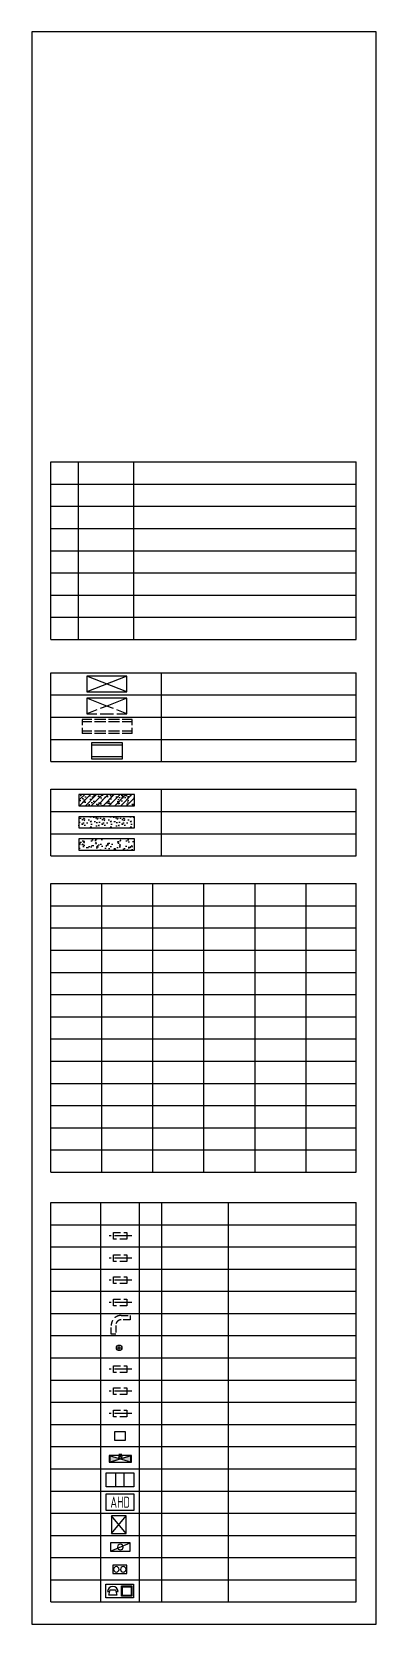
# Model space of a CAD drawing. Extents: x 456104 to 462304, y 547093 to 575793.
import ezdxf
from ezdxf.enums import TextEntityAlignment as Align

# ---------------------------------------------------------------- set-up
doc = ezdxf.new("R2010")
doc.units = 0
doc.header["$LTSCALE"] = 1000
doc.header["$MEASUREMENT"] = 0
doc.linetypes.add('CENTER', pattern=[2, 1.25, -0.25, 0.25, -0.25])
doc.linetypes.add('HIDDEN', pattern=[0.375, 0.25, -0.125])
doc.layers.get('0').update_dxf_attribs({"linetype": 'CONTINUOUS'})
doc.layers.get('DEFPOINTS').update_dxf_attribs({"color": 8, "linetype": 'CONTINUOUS'})
for name, color, linetype in [('__附着_A10-图例_SEN23V78_设计区$0$AE-PIPE', 10, 'CONTINUOUS'), ('AD-ARCH-AXIS', 1, 'CENTER'), ('AD-NOTE-CRCY', 3, 'CONTINUOUS'), ('AE-EQPM-KICH', 84, 'CONTINUOUS'), ('AE-EQPM-SMAL', 50, 'CONTINUOUS'), ('AE-FURN-MOVE', 78, 'CONTINUOUS'), ('AE-HOLE', 211, 'CONTINUOUS'), ('AE-WALL', 255, 'CONTINUOUS'), ('AE-WALL-HACH', 15, 'CONTINUOUS'), ('C-XREF-INT', 7, 'CONTINUOUS'), ('E-UNIV-EL', 140, 'CONTINUOUS'), ('W-FRPT-HYDT', 140, 'CONTINUOUS'), ('W-HOLE', 231, 'CONTINUOUS'), ('电气提资', 3, 'CONTINUOUS')]:
    doc.layers.add(name, color=color, linetype=linetype)
doc.styles.add('TH-STYLE3', font='TSSDENG', dxfattribs={"width": 0.7, "bigfont": 'TSSDCHN'})

# ---------------------------------------------------------------- blocks, each defined once
blk = doc.blocks.new('*U2240')
at = {"layer": 'AE-EQPM-SMAL'}
for p, q in [((-450, -350), (450, 0)), ((-450, 0), (450, -350))]:
    blk.add_line(p, q, dxfattribs=at)
blk.add_lwpolyline([(-450, -350), (450, -350), (450, 0), (-450, 0)], close=True, dxfattribs=at)
blk = doc.blocks.new('*U2241')
at = {"layer": 'AE-EQPM-SMAL'}
for p, q in [((-225, 0), (-450, 0)), ((-450, 0), (-225, -88)), ((-450, 0), (-450, -350)), ((450, 0), (225, 0)), ((225, -88), (450, 0)), ((450, -350), (450, 0)), ((-450, -350), (0, -175)), ((-450, -350), (450, -350)), ((-150, -117), (0, -175)), ((0, -175), (150, -117)), ((0, -175), (450, -350))]:
    blk.add_line(p, q, dxfattribs=at)
blk.add_lwpolyline([(150, 0), (-150, 0)], dxfattribs=at)
blk = doc.blocks.new('*U2242')
at = {"layer": 'AE-EQPM-SMAL'}
for p, q in [((-450, 0), (-450, -100)), ((-450, 0), (-275, 0)), ((-225, 0), (-25, 0)), ((25, 0), (225, 0)), ((275, 0), (450, 0)), ((450, -100), (450, 0)), ((-450, -40), (-275, -40)), ((-450, -150), (-450, -250)), ((-450, -210), (-275, -210)), ((-450, -250), (-275, -250)), ((-225, -40), (-25, -40)), ((-225, -210), (-25, -210)), ((-225, -250), (-25, -250)), ((25, -40), (225, -40)), ((25, -210), (225, -210)), ((25, -250), (225, -250)), ((275, -40), (450, -40)), ((275, -210), (450, -210)), ((275, -250), (450, -250)), ((450, -250), (450, -150))]:
    blk.add_line(p, q, dxfattribs=at)
blk = doc.blocks.new('*U2243')
at = {"layer": 'AE-EQPM-SMAL'}
for p, q in [((-275, 0), (275, 0)), ((-275, -300), (-275, 0)), ((275, 0), (275, -300)), ((-275, -40), (275, -40)), ((275, -260), (-275, -260)), ((275, -300), (-275, -300))]:
    blk.add_line(p, q, dxfattribs=at)
blk = doc.blocks.new('*U2245')
at = {"layer": 'AD-ARCH-AXIS', "ltscale": 0.25}
blk.add_line((0, -92), (0, 320), dxfattribs=at)
at = {"layer": 'AE-HOLE', "linetype": 'HIDDEN', "ltscale": 0.5}
blk.add_lwpolyline([(60, 0), (-60, 0), (-60, 240), (60, 240), (60, 0)], dxfattribs=at)
blk = doc.blocks.new('__附着_A10-图例_SEN23V78_设计区$0$W-pipe-2')
at = {"layer": 'AE-HOLE'}
for p, q in [((-38, 0), (38, 0)), ((0, -38), (0, 38))]:
    blk.add_line(p, q, dxfattribs=at)
blk.add_circle((0, 0), 37.5, dxfattribs=at)
blk = doc.blocks.new('过水洞')
blk.add_wipeout([(457640, 552812), (457840, 552812), (457840, 552962), (457640, 552962)]).dxf.layer = 'C-XREF-INT'
at = {"layer": 'AE-HOLE'}
blk.add_lwpolyline([(457640, 552812), (457840, 552812), (457840, 552962), (457640, 552962)], close=True, dxfattribs=at)
blk = doc.blocks.new('*U2293')
blk.add_hatch(color=256).paths.add_polyline_path([(750, 0), (750, 240), (0, 0), (0, 240)])
for p, q in [((0, 240), (0, 0)), ((750, 240), (0, 240)), ((0, 0), (750, 240)), ((0, 0), (750, 0)), ((325, 290), (425, 290)), ((375, 190), (375, 290)), ((750, 0), (750, 240))]:
    blk.add_line(p, q)
blk.add_circle((375, 190), 50)
at = {"layer": 'W-HOLE'}
for p, q in [((-25, 240), (-25, 0)), ((775, 240), (-25, 240)), ((-25, 240), (775, 0)), ((-25, 0), (775, 240)), ((-25, 0), (775, 0)), ((775, 0), (775, 240))]:
    blk.add_line(p, q, dxfattribs=at)
blk = doc.blocks.new('信报箱')
at = {"layer": 'AE-FURN-MOVE'}
blk.add_lwpolyline([(457900, 551047), (457640, 551047), (457640, 550727), (457900, 550727)], close=True, dxfattribs=at)
for points in [[(457640, 550727), (457900, 551047)], [(457900, 550727), (457640, 551047)]]:
    blk.add_lwpolyline(points, dxfattribs=at)
blk = doc.blocks.new('AX-E2-COMP-WALL$0$JB-RanQiReShuiQi')
at = {"layer": 'AE-EQPM-KICH'}
blk.add_line((-175, 75), (175, -75), dxfattribs=at)
blk.add_lwpolyline([(175, -75), (-175, -75), (-175, 75), (175, 75)], close=True, dxfattribs=at)
blk.add_circle((0, 0), 51, dxfattribs=at)
blk = doc.blocks.new('AX-E2-COMP-WALL$0$hr-rqb')
at = {"layer": 'AE-EQPM-KICH'}
blk.add_lwpolyline([(-125, -150), (-125, 0), (125, 0), (125, -150)], close=True, dxfattribs=at)
for centre in [(-62.5, -75), (62.5, -75)]:
    blk.add_circle(centre, 50, dxfattribs=at)
blk = doc.blocks.new('E-BACS02-1')
blk.add_lwpolyline([(-4, 2), (4, 2), (4, -2), (-4, -2)], close=True)
at = {"layer": 'E-UNIV-EL'}
blk.add_lwpolyline([(-1.13, -0.16), (-0.5, -0.16, 1), (-3.5, -0.16), (-2.87, -0.16)], format="xyb", dxfattribs=at)
for points in [[(-3.12, -1.16), (-2.75, 0.34), (-1.25, 0.34), (-0.88, -1.16)], [(0.5, -1.5), (0.5, 1.5), (3.5, 1.5), (3.5, -1.5)], [(0.75, -1.25), (0.75, 1.25), (3.25, 1.25), (3.25, -1.25)]]:
    blk.add_lwpolyline(points, close=True, dxfattribs=at)
blk = doc.blocks.new('E-BDB006-1')
for p, q in [((-0.75, -1.25), (-0.75, 1.25)), ((0.75, -1.25), (0.75, 1.25))]:
    blk.add_line(p, q)
blk.add_lwpolyline([(-2.5, -1.25), (-2.5, 1.25), (2.5, 1.25), (2.5, -1.25)], close=True)
blk = doc.blocks.new('E-BGC006')
blk.add_lwpolyline([(-2.5, -1.5), (-2.5, 1.5), (2.5, 1.5), (2.5, -1.5)], close=True)
at = {"layer": 'E-UNIV-EL', "style": 'TH-STYLE3', "width": 0.7}
blk.add_attdef('BOX', text='', height=2, dxfattribs=at).set_placement((0, 0), align=Align.MIDDLE)

msp = doc.modelspace()

# ---------------------------------------------------------------- hatches: boundary and pattern name
at = {"layer": 'AE-WALL-HACH'}
h = msp.add_hatch(dxfattribs=at)
h.set_pattern_fill('钢筋混凝土', color=256, scale=30)
h.set_pattern_definition([(45, (0, 5500), (-53.0330086, 53.0330086), []), (50, (0, 5500), (215.178055, -18.82564), [22.5, -247.5]), (355, (0, 5500), (-41.6254, 225.65764), [18, -198]), (100.4514, (17.93, 5498.43), (173.552815, 206.83186), [19.12206, -210.342634]), (46.1842, (0, 5560), (320.17231, -49.6557), [33.75, -371.25]), (96.6356, (26.68, 5555.86), (280.39881, 292.23536), [28.68309, -315.5139]), (351.1842, (0, 5560), (280.39858, 292.23558), [27, -297]), (21, (30, 5545), (179.072116, -120.785667), [22.5, -247.5]), (326, (30, 5545), (72.9946, 217.545014), [18, -198]), (71.4514, (44.92, 5534.93), (252.06679, 96.75915), [19.12206, -210.342634]), (37.5, (0, 5500), (3.647957, 99.868156), [0, -195.6, 0, -201, 0, -198.75]), (7.5, (0, 5500), (78.920861, 118.323514), [0, -114.6, 0, -191.1, 0, -75.75]), (327.5, (-66.9, 5500), (160.146731, -6.7664615), [0, -75, 0, -234, 0, -310.5]), (317.5, (-96.9, 5500), (174.95585, 30.031495), [0, -97.5, 0, -155.4, 0, -220.5])])
h.paths.add_polyline_path([(456952, 561845), (457952, 561845), (457952, 562045), (456952, 562045)])
h = msp.add_hatch(dxfattribs=at)
h.set_pattern_fill('加气混凝土', color=256, scale=30)
h.set_pattern_definition([(0, (106.2, 5390.2), (180, 360), [0, -360]), (0, (-104.4, 5341.6), (180, 360), [0, -360]), (0, (12.6, 5338), (180, 360), [0, -360]), (0, (140.4, 5444.2), (180, 360), [0, -360]), (0, (-9, 5320), (180, 360), [0, -360]), (0, (176.4, 5671), (180, 360), [0, -360]), (0, (66.6, 5642.2), (180, 360), [0, -360]), (0, (124.2, 5597.2), (180, 360), [0, -360]), (0, (-169.2, 5590), (180, 360), [0, -360]), (0, (7.2, 5573.8), (180, 360), [0, -360]), (0, (-61.2, 5482), (180, 360), [0, -360]), (0, (-57.6, 5347), (180, 360), [0, -360]), (0, (77.4, 5332.6), (180, 360), [0, -360]), (0, (176.4, 5491), (180, 360), [0, -360]), (0, (-160.2, 5435.2), (180, 360), [0, -360]), (0, (-129.6, 5496.4), (180, 360), [0, -360]), (0, (10.8, 5471.2), (180, 360), [0, -360]), (0, (-39.6, 5419), (180, 360), [0, -360]), (0, (-68.4, 5537.8), (180, 360), [0, -360]), (0, (-23.4, 5672.8), (180, 360), [0, -360]), (0, (-145.8, 5359.6), (180, 360), [0, -360]), (0, (52.2, 5599), (180, 360), [0, -360]), (0, (-115.2, 5604.4), (180, 360), [0, -360]), (0, (-144, 5651.2), (180, 360), [0, -360]), (130.601294, (154.286, 5558.286), (-899.99999006, 1080.0000047), [15.80493, -6622.2666]), (18.434949, (128.57, 5565.143), (899.9999967, 359.9999973), [16.26314, -2260.57674]), (90, (128.57, 5549.71), (180, 360), [15.42857, -704.57139]), (161.565051, (144, 5544.57), (-900.0000045, 359.999973), [16.26314, -2260.57674]), (53.130102, (144, 5544.57), (180, 360), [17.14286, -1782.8571]), (135, (157.71, 5361.14), (-180.000022, 359.999976), [14.5462, -1003.68756]), (45, (137.14, 5361.14), (179.999999, 359.999999), [14.5462, -1003.68756]), (135, (147.43, 5350.86), (-180.000022, 359.999976), [14.5462, -1003.68756]), (45, (147.43, 5350.86), (179.999999, 359.999999), [14.5462, -1003.68756]), (116.56505, (-15.43, 5602.86), (-3e-05, 719.99998), [19.1663, -383.3259]), (180, (-24, 5620), (-180, 360), [20.57143, -339.42855]), (63.43495, (-53.14, 5602.86), (2e-06, 720), [19.1663, -383.3259]), (116.56505, (-44.57, 5585.7), (-3e-05, 719.99998), [19.1663, -383.3259]), (0, (-44.57, 5585.7), (180, 360), [20.57143, -339.42855]), (63.43495, (-24, 5585.7), (2e-06, 720), [19.1663, -383.3259]), (107.102728, (120, 5481.143), (-539.99997936, 1800.0000029), [23.3168, -9769.7415]), (143.972626, (113.143, 5503.429), (-3419.9999566, 2519.9999971), [23.3168, -4873.212]), (180, (94.3, 5517.14), (-180, 360), [22.28571, -337.71426]), (36.0273733, (53.143, 5503.429), (3419.9999747, 2519.9999728), [23.3168, -4873.212]), (71.565051, (46.286, 5482.86), (540.0000028, 1799.999997), [21.68419, -2255.15568]), (107.102728, (53.143, 5460.571), (-539.99997936, 1800.0000029), [23.3168, -9769.7415]), (143.972626, (72, 5446.857), (-3419.9999566, 2519.9999971), [23.3168, -4873.212]), (0, (72, 5446.86), (180, 360), [22.28571, -337.71426]), (36.0273733, (94.286, 5446.857), (3419.9999747, 2519.9999728), [23.3168, -4873.212]), (71.565051, (113.143, 5460.57), (540.0000028, 1799.999997), [21.68419, -2255.15568]), (150.255118, (123.43, 5649.143), (-540.0000013, 359.9999955), [13.82101, -2888.59176]), (90, (111.43, 5642.29), (180, 360), [13.71429, -706.28565]), (29.744881, (111.43, 5642.286), (540.0000003, 359.9999983), [13.82101, -2888.59176]), (116.56505, (39.43, 5393.7), (-3e-05, 719.99998), [19.1663, -383.3259]), (168.690067, (30.857, 5410.857), (-1620.0000012, 359.999991), [17.48235, -3653.8113]), (41.185925, (0, 5402.286), (4499.99997274, 3959.99996537), [18.2231, -7635.4812]), (90, (0, 5385.14), (180, 360), [17.14286, -702.8571]), (138.814074, (13.714, 5373.143), (-4499.99992, 3960.00002522), [18.2231, -7635.4812]), (16.6992442, (13.714, 5373.143), (5939.9999553, 1799.99998115), [17.89767, -7499.1225]), (60.945396, (30.857, 5378.286), (179.99999952, 359.9999968), [17.64965, -7395.2037]), (109.983106, (-111.429, 5544.571), (-900.0000034, 2519.99999333), [20.0652, -8407.3185]), (155.556045, (-118.286, 5563.429), (-2340.00000892, 1079.99997756), [20.7138, -8679.0789]), (24.4439547, (-156, 5563.429), (2340.00000117, 1079.9999948), [20.7138, -8679.0789]), (70.0168934, (-162.857, 5544.571), (900.0000027, 2519.99999375), [20.0652, -8407.3185]), (109.983106, (-156, 5525.714), (-900.0000034, 2519.99999333), [20.0652, -8407.3185]), (160.016893, (-137.143, 5518.857), (-900.0000005, 359.9999836), [20.0652, -4193.6265]), (19.9831065, (-137.143, 5518.857), (899.999995, 359.9999994), [20.0652, -4193.6265]), (70.0168934, (-118.286, 5525.714), (900.0000027, 2519.99999375), [20.0652, -8407.3185]), (122.005383, (22.286, 5512), (-180.0000242, 359.9999816), [16.17254, -3380.0604]), (18.434949, (-1.714, 5520.57), (899.9999967, 359.9999973), [16.26314, -2260.57674]), (90, (-1.71, 5505.14), (180, 360), [15.42857, -704.57139]), (161.565051, (13.714, 5500), (-900.0000045, 359.999973), [16.26314, -2260.57674]), (54.4623222, (13.714, 5500), (1259.9999982, 1799.9999973), [14.74684, -6178.9269]), (116.56505, (-82.3, 5424.57), (-3e-05, 719.99998), [19.1663, -383.3259]), (180, (-90.86, 5441.7), (-180, 360), [18.85714, -341.14284]), (59.0362434, (-120, 5424.57), (180.0000006, 359.9999983), [19.99184, -4178.2932]), (120.963756, (-109.714, 5407.43), (-180.0000246, 359.9999835), [19.99184, -4178.2932]), (0, (-109.7, 5407.43), (180, 360), [18.85714, -341.14284]), (63.43495, (-90.86, 5407.43), (2e-06, 720), [19.1663, -383.3259])])
h.paths.add_polyline_path([(456952, 561445), (457952, 561445), (457952, 561645), (456952, 561645)])
h = msp.add_hatch(dxfattribs=at)
h.set_pattern_fill('混凝土', color=256, scale=30)
h.set_pattern_definition([(50, (0, 5500), (215.178055, -18.82564), [22.5, -247.5]), (355, (0, 5500), (-41.6254, 225.65764), [18, -198]), (100.4514, (17.93, 5498.43), (173.552815, 206.83186), [19.12206, -210.342634]), (46.1842, (0, 5560), (320.17231, -49.6557), [33.75, -371.25]), (96.6356, (26.68, 5555.86), (280.39881, 292.23536), [28.68309, -315.5139]), (351.1842, (0, 5560), (280.39858, 292.23558), [27, -297]), (21, (30, 5545), (179.072116, -120.785667), [22.5, -247.5]), (326, (30, 5545), (72.9946, 217.545014), [18, -198]), (71.4514, (44.92, 5534.93), (252.06679, 96.75915), [19.12206, -210.342634]), (37.5, (0, 5500), (3.647957, 99.868156), [0, -195.6, 0, -201, 0, -198.75]), (7.5, (0, 5500), (78.920861, 118.323514), [0, -114.6, 0, -191.1, 0, -75.75]), (327.5, (-66.9, 5500), (160.146731, -6.7664615), [0, -75, 0, -234, 0, -310.5]), (317.5, (-96.9, 5500), (174.95585, 30.031495), [0, -97.5, 0, -155.4, 0, -220.5])])
h.paths.add_polyline_path([(456952, 561045), (457952, 561045), (457952, 561245), (456952, 561245)])

# ---------------------------------------------------------------- linework, layer by layer
at = {"layer": 'AD-NOTE-CRCY'}
for p, q in [((456443, 564841), (456443, 568041)), ((456943, 564841), (456943, 568041)), ((457943, 564841), (457943, 568041)), ((461943, 564841), (461943, 568041)), ((456443, 562641), (456443, 564241)), ((458441, 563441), (458441, 564241)), ((461943, 562641), (461943, 564241)), ((458441, 562641), (458441, 563441)), ((456443, 560941), (456443, 562141)), ((458441, 560941), (458441, 562141)), ((461943, 560941), (461943, 562141)), ((456443, 555241), (456443, 560441)), ((457363, 555241), (457363, 560441)), ((458283, 555241), (458283, 560441)), ((459203, 555241), (459203, 560441)), ((460123, 555241), (460123, 560441)), ((461043, 555241), (461043, 560441)), ((461943, 555241), (461943, 560441)), ((456443, 547493), (456443, 554693)), ((457343, 547493), (457343, 554693)), ((458043, 547493), (458043, 554693)), ((458443, 547493), (458443, 554693)), ((459643, 547493), (459643, 554693)), ((461943, 547493), (461943, 554693))]:
    msp.add_line(p, q, dxfattribs=at)
for points in [[(456443, 568041), (461943, 568041)], [(456443, 567641), (461943, 567641)], [(456443, 567241), (461943, 567241)], [(456443, 566841), (461943, 566841)], [(456443, 566441), (461943, 566441)], [(456443, 566041), (461943, 566041)], [(456443, 565641), (461943, 565641)], [(456443, 565241), (461943, 565241)], [(456443, 564841), (461943, 564841)], [(456443, 564241), (461943, 564241)], [(456443, 563841), (461943, 563841)], [(456443, 563441), (461943, 563441)], [(456443, 563441), (461943, 563441)], [(456443, 563041), (461943, 563041)], [(456443, 562641), (461943, 562641)], [(456443, 562141), (461943, 562141)], [(456443, 561741), (461943, 561741)], [(456443, 561341), (461943, 561341)], [(456443, 560941), (461943, 560941)], [(456443, 560441), (461943, 560441)], [(456443, 560041), (461943, 560041)], [(456443, 559641), (461943, 559641)], [(456443, 559241), (461943, 559241)], [(456443, 558841), (461943, 558841)], [(456443, 558441), (461943, 558441)], [(456443, 558041), (461943, 558041)], [(456443, 557641), (461943, 557641)], [(456443, 557241), (461943, 557241)], [(456443, 556841), (461943, 556841)], [(456443, 556441), (461943, 556441)], [(456443, 556041), (461943, 556041)], [(456443, 555641), (461943, 555641)], [(456443, 555241), (461943, 555241)], [(456443, 554693), (461943, 554693)], [(456443, 554293), (461943, 554293)], [(456443, 553893), (461943, 553893)], [(456443, 553493), (461943, 553493)], [(456443, 553093), (461943, 553093)], [(456443, 552693), (461943, 552693)], [(456443, 552293), (461943, 552293)], [(456443, 551893), (461943, 551893)], [(456443, 551493), (461943, 551493)], [(456443, 551093), (461943, 551093)], [(456443, 550693), (461943, 550693)], [(456443, 550293), (461943, 550293)], [(456443, 549893), (461943, 549893)], [(456443, 549493), (461943, 549493)], [(456443, 549093), (461943, 549093)], [(456443, 548693), (461943, 548693)], [(456443, 548293), (461943, 548293)], [(456443, 547893), (461943, 547893)], [(456443, 547493), (461943, 547493)]]:
    msp.add_lwpolyline(points, dxfattribs=at)
at = {"layer": 'AE-HOLE', "linetype": 'HIDDEN', "ltscale": 0.5}
msp.add_lwpolyline([(457533, 552318), (457533, 552478, -0.414214), (457713, 552658), (457873, 552658), (457873, 552578), (457713, 552578, 0.414214), (457613, 552478), (457613, 552318)], format="xyb", close=True, dxfattribs=at)
at = {"layer": 'AE-WALL'}
for points in [[(456952, 561845), (457952, 561845), (457952, 562045), (456952, 562045)], [(456952, 561445), (457952, 561445), (457952, 561645), (456952, 561645)], [(456952, 561045), (457952, 561045), (457952, 561245), (456952, 561245)]]:
    msp.add_lwpolyline(points, close=True, dxfattribs=at)
at = {"layer": 'DEFPOINTS'}
msp.add_lwpolyline([(456104, 547093), (462304, 547093), (462304, 575793), (456104, 575793)], close=True, dxfattribs=at)

# ---------------------------------------------------------------- block references
at = {"layer": '__附着_A10-图例_SEN23V78_设计区$0$AE-PIPE', "xscale": 1.333333333333333, "yscale": 1.333333333333333, "zscale": 1.333333333333333}
msp.add_blockref('__附着_A10-图例_SEN23V78_设计区$0$W-pipe-2', (457675, 552073), dxfattribs=at)
at = {"layer": 'AE-EQPM-KICH', "xscale": -1, "rotation": 180}
for name, p in [('AX-E2-COMP-WALL$0$JB-RanQiReShuiQi', (457697, 548483)), ('AX-E2-COMP-WALL$0$hr-rqb', (457687, 548006))]:
    msp.add_blockref(name, p, dxfattribs=at)
at = {"layer": 'AE-EQPM-SMAL', "xscale": 0.8, "yscale": 0.8, "zscale": 0.8, "rotation": 180}
for name, p in [('*U2240', (457455, 563899)), ('*U2241', (457455, 563501))]:
    msp.add_blockref(name, p, dxfattribs=at)
at = {"layer": 'AE-EQPM-SMAL', "rotation": 180}
for name, p in [('*U2242', (457458, 563146)), ('*U2243', (457458, 562683))]:
    msp.add_blockref(name, p, dxfattribs=at)
at = {"layer": 'AE-HOLE', "rotation": 90}
for p in [(457813, 554091), (457813, 553691), (457813, 553291), (457813, 552891), (457813, 551691), (457813, 551291), (457813, 550891)]:
    msp.add_blockref('*U2245', p, dxfattribs=at)
at = {"layer": 'C-XREF-INT'}
msp.add_blockref('信报箱', (-100, -2000), dxfattribs=at)
at = {"layer": 'W-FRPT-HYDT', "xscale": 0.5, "yscale": 0.5, "zscale": 0.5}
msp.add_blockref('*U2293', (457510, 550013), dxfattribs=at)
at = {"layer": '电气提资'}
for name, p, xscale, yscale, zscale in [('E-BDB006-1', (457693, 549695, 0), 100, 100, 100), ('E-BACS02-1', (457687, 547690), 62.5, 62.5, 62.5)]:
    msp.add_blockref(name, p, dxfattribs=dict(at, xscale=xscale, yscale=yscale, zscale=zscale))
at = {"layer": '电气提资', "xscale": 100, "yscale": 100, "zscale": 100}
msp.add_blockref('E-BGC006', (457693, 549291, 0), dxfattribs=at).add_auto_attribs({'BOX': 'AHD'})

# ---------------------------------------------------------------- next in the draw order: block references
at = {"layer": 'C-XREF-INT'}
msp.add_blockref('过水洞', (-50, -2400), dxfattribs=at)

doc.saveas('drawing.dxf')
